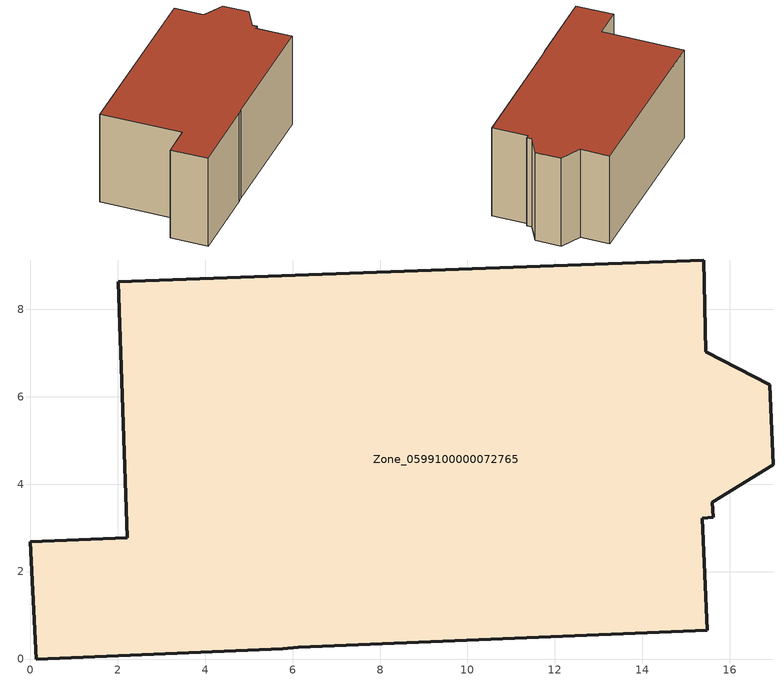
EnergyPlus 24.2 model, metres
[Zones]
Zone_0599100000072765
 floor ground (C_G): 16.91,6.28 16.99,4.45 15.6,3.59 15.62,3.24 15.37,3.22 15.48,0.66 6.13,0.27 5.77,0.24 0.13,0 0,2.69 2.21,2.78 2.01,8.63 15.4,9.13 15.45,7.03 z0
 wall outside (C_F): 15.45,7.03 15.4,9.13 2.01,8.63 2.21,2.78 0,2.69 0.13,0 5.77,0.24 6.13,0.27 15.48,0.66 15.37,3.22 15.62,3.24 15.6,3.59 16.99,4.45 16.91,6.28 15.45,7.03 z0:7.01
 roof outside (C_R): 16.99,4.45 16.91,6.28 15.45,7.03 15.4,9.13 2.01,8.63 2.21,2.78 0,2.69 0.13,0 5.77,0.24 6.13,0.27 15.48,0.66 15.37,3.22 15.62,3.24 15.6,3.59 z7.01
[BUILDING]
Pand.0599100000072765: North Axis=0; Terrain=City; Loads Convergence Tolerance Value=0.04; Temperature Convergence Tolerance Value=0.4; Solar Distribution=FullExterior; Maximum Number of Warmup Days=25; Minimum Number of Warmup Days=1
[Site:Location]
Rotterdam.The.Hague.AP_ZH_NLD Design_Conditions: Latitude=51.96; Longitude=4.45; Time Zone=1; Elevation=-4.5
[SITE:GROUNDTEMPERATURE:BUILDINGSURFACE]
18, 18, 18, 18, 18, 18, 18, 18, 18, 18, 18, 18
[MATERIAL] Thermal Absorptance=0.9; Solar Absorptance=0.7; Visible Absorptance=0.7
Name | Roughness | Thickness | Conductivity | Density | Specific Heat
G.TC.1946 | MediumSmooth | 0.15 | 1 | 540 | 1210
F.TC.1946 | Rough | 0.3 | 0.857143 | 1920 | 840
R.TC.1946 | MediumRough | 0.2 | 0.909091 | 1500 | 1000
[CONSTRUCTION]
C_G: G.TC.1946
C_F: F.TC.1946
C_R: R.TC.1946
[ZONE]
Zone_0599100000072765: Type=1; Multiplier=1; Ceiling Height=Autocalculate; Volume=Autocalculate; Floor Area=autocalculate; Part of Total Floor Area=Yes
[ZONEINFILTRATION:DESIGNFLOWRATE]
Infil_Zone_0599100000072765: Zone or ZoneList or Space or SpaceList=Zone_0599100000072765; Schedule=AlwaysOn; Design Flow Rate Calculation Method=Flow/Area; Flow Rate per Floor Area=0.003; Constant Term Coefficient=1; Temperature Term Coefficient=0; Velocity Term Coefficient=0; Velocity Squared Term Coefficient=0
[HVACTEMPLATE:ZONE:IDEALLOADSAIRSYSTEM]
Zone_0599100000072765: Maximum Heating Supply Air Temperature=50; Minimum Cooling Supply Air Temperature=13; Maximum Heating Supply Air Humidity Ratio=0.0156; Minimum Cooling Supply Air Humidity Ratio=0.0077; Heating Limit=NoLimit; Cooling Limit=NoLimit; Dehumidification Control Type=ConstantSensibleHeatRatio; Cooling Sensible Heat Ratio=0.7; Dehumidification Setpoint=60; Humidification Control Type=None; Humidification Setpoint=30; Outdoor Air Method=None; Outdoor Air Flow Rate per Person=0.00944; Outdoor Air Flow Rate per Zone Floor Area=0; Outdoor Air Flow Rate per Zone=0; Demand Controlled Ventilation Type=None; Outdoor Air Economizer Type=NoEconomizer; Heat Recovery Type=None; Sensible Heat Recovery Effectiveness=0.7; Latent Heat Recovery Effectiveness=0.65
[ZONECONTROL:THERMOSTAT]
ThermostatControl_Zone_0599100000072765: Zone or ZoneList=Zone_0599100000072765; Control Type Schedule=DualSetpointControlType; Control 1=Thermostat_Zone_0599100000072765; Temperature Difference Between Cutout And Setpoint=0
[THERMOSTATSETPOINT:DUALSETPOINT]
Thermostat_Zone_0599100000072765: Heating Setpoint Temperature Schedule=HeatingSetpoint_Zone_0599100000072765; Cooling Setpoint Temperature Schedule=CoolingSetpoint_Zone_0599100000072765
[SCHEDULE:COMPACT]
HeatingSetpoint_Zone_0599100000072765: Through: 12/31, For: AllDays, Until: 24:00, 21
CoolingSetpoint_Zone_0599100000072765: Through: 12/31, For: AllDays, Until: 24:00, 24
DualSetpointControlType: Through: 12/31, For: AllDays, Until: 24:00, 4
AlwaysOn: Through: 12/31, For: AllDays, Until: 24:00, 1
